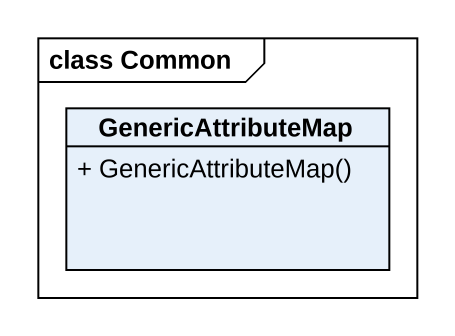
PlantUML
@startuml
mainframe class Common
hide circle
hide empty members
skinparam classAttributeIconSize 0
class GenericAttributeMap {
  + GenericAttributeMap()
}
@enduml
